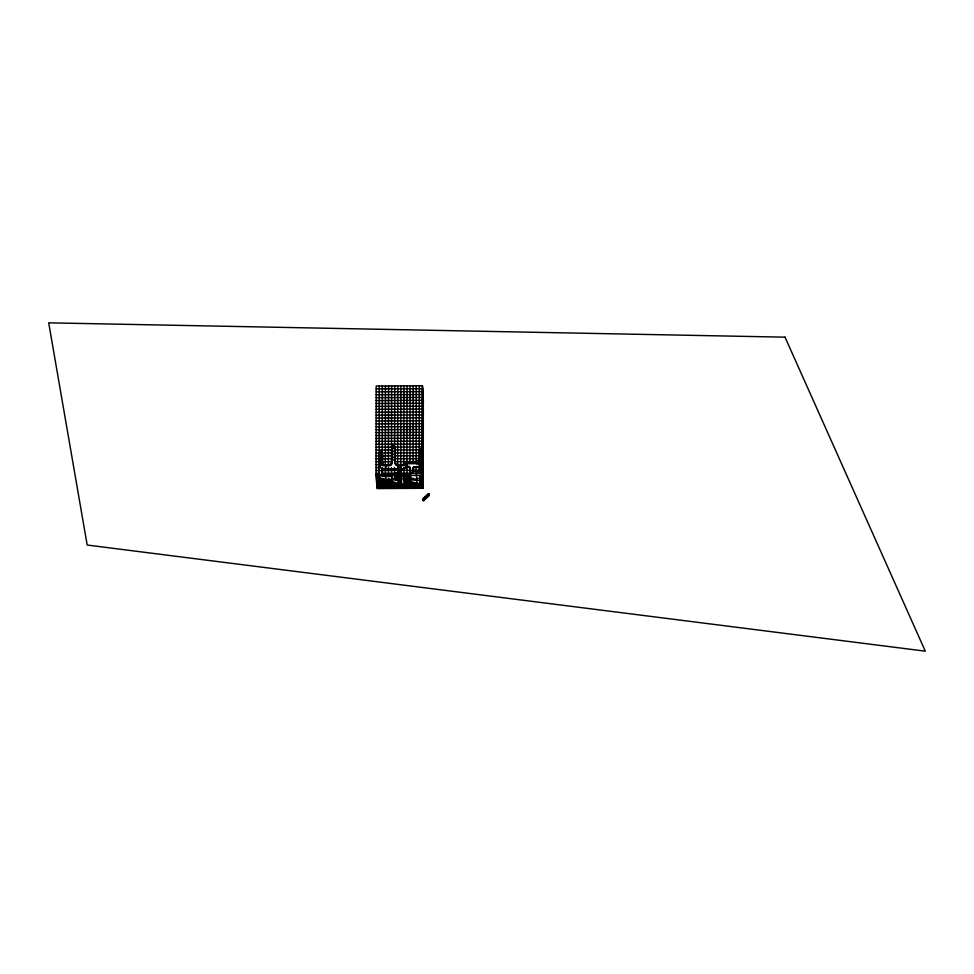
<?xml version="1.0" encoding="UTF-8"?>
<svg xmlns="http://www.w3.org/2000/svg" width="974" height="974" viewBox="0 0 974 974"><rect width="100%" height="100%" fill="white"/><g stroke="black" fill="none" stroke-linecap="round" stroke-linejoin="round"><path stroke-width="1.46" d="M379.336 470.856L379.154 461.737L376.074 461.749M382.356 467.922L382.356 471.854M394.994 458.998L394.373 458.998L394.994 457.463L395.018 459.984L391.938 459.996L392.534 457.537M379.154 458.827L379.47 463.868A6.161 2.021 0.1 0 0 385.765 465.852L388.845 465.84A3.08 2.91 -3.6 0 0 391.925 462.906L391.889 447.334L393.472 444.923L394.981 447.322L395.018 457.062L391.938 457.086L392.534 454.59M394.969 453.141L395.03 454.152L391.95 454.176L392.534 451.705M394.969 450.232L395.03 451.242L391.95 451.254L392.546 448.795M394.994 456.076L394.385 454.578M395.006 453.166L394.385 451.692M395.006 448.807L394.397 450.256L395.006 450.256M423.313 399.9L423.227 488.303L376.999 488.534L376.049 473.401L376.207 386.021L422.436 385.777L423.373 400.911M380.079 488.522L379.13 473.388L379.288 385.996M376.682 483.494L398.256 483.384A6.161 2.021 0.1 0 1 391.962 481.399L391.84 476.469L385.68 476.493A6.161 2.021 0.1 0 1 379.385 474.508L382.465 474.496A3.08 1.011 0.1 0 0 385.619 475.482L385.68 479.415A6.161 2.021 0.1 0 1 379.385 477.418L379.336 472.353M379.422 454.115L379.483 455.126L382.575 455.114L381.004 451.705L379.422 454.115L379.47 466.777A6.161 2.021 0.1 0 0 385.753 468.762L401.215 468.713A6.161 2.021 0.1 0 0 407.205 466.643A3.08 2.91 -3.6 0 1 410.285 469.541M382.551 465.304L382.502 454.103L379.227 454.006L380.749 450.585L382.319 453.994L380.749 450.585L379.166 452.995L379.227 459.838L379.629 456.27M380.371 456.173L379.921 463.709M381.784 456.258L382.307 459.813M381.845 459.825L381.832 456.721M381.808 456.623L382.088 463.697M382.234 460.264L382.368 385.984M382.417 468.019L382.417 471.416M385.302 467.532L385.424 475.373M385.314 464.622L385.448 385.972M388.395 467.52L388.504 475.361M388.395 464.598L388.529 385.96M391.475 467.496L391.585 475.349M391.609 385.935L391.475 464.586L382.234 464.635L382.295 462.662M391.84 476.469L391.84 479.378L376.427 479.452M394.543 473.315L394.555 467.483M394.592 447.09L394.701 385.923M394.604 474.314L397.684 474.301M385.619 475.482L394.86 475.446L394.86 478.356L397.94 478.344M397.636 467.471L398.001 479.342L394.92 479.366M397.636 464.561L397.782 385.911M398.001 479.342L398.025 467.69L398.147 468.981L401.215 468.713M398.196 480.913L398.086 465.791A3.08 2.91 -3.6 0 1 395.018 462.894L394.981 447.322L391.889 447.334L391.962 448.344L395.042 448.332L393.472 444.923L391.962 448.344M398.378 485.393L398.329 478.563L399.9 476.152L401.41 478.551L401.458 485.381M398.208 475.823C406.073 476.481 396.479 473.413 398.269 477.552L401.349 477.54L401.288 475.799M398.232 475.592L398.171 474.582L401.3 474.594L401.3 473.875L398.171 473.863M398.22 474.618L398.378 473.717M398.719 473.425L398.999 472.414M400.838 476.7L400.801 471.915M400.838 475.531L410.078 475.251M400.85 470.284L400.801 468.701M400.728 464.537L400.862 385.887M401.154 477.43L401.105 464.768A3.08 1.011 0.1 0 0 404.125 463.746L419.538 463.661L419.477 462.65M401.398 484.37L401.41 478.551M401.312 475.58L401.251 474.569M401.215 471.623L401.288 473.62L398.22 473.888M403.796 467.435L404.734 488.388M403.942 385.874L403.808 464.525L395.59 464.561M404.064 465.097L404.064 462.735L418.516 462.662M404.125 465.195L404.064 462.735M404.478 484.358L404.368 476.517L398.196 476.542L398.39 479.573L401.471 479.561L399.9 476.152L398.39 479.573M406.876 467.423L407.814 488.376M406.889 461.591L407.022 385.862M410.894 488.364L409.969 467.41L404.831 467.435M409.969 461.579L410.103 385.838M410.602 471.44L410.456 481.302A6.161 2.021 0.1 0 0 416.75 483.287L416.628 478.356L422.838 478.465M413.037 470.308L413.049 467.386L419.21 467.362L419.21 470.272L400.716 470.369M413.061 461.566L413.183 385.826M410.273 472.451L413.353 472.439L413.305 468.506A3.08 2.91 -3.6 0 1 413.804 466.911M416.117 470.284L416.129 467.374M416.142 461.554L416.275 385.814M416.616 479.817L416.373 471.404M419.222 461.53L419.356 385.801M422.606 472.39L419.526 472.402L419.502 450.999L421.072 448.588L422.582 450.986L419.502 450.999L419.563 452.009L422.643 451.997L421.072 448.588L419.563 452.009M419.709 475.422L419.77 479.354L422.85 479.33M419.831 483.274L419.831 480.352M419.49 459.898L420.269 453.19M422.132 472.293L419.977 472.293M412.526 471.428L422.144 471.806L419.989 471.526M419.989 471.233L422.144 471.124M419.989 470.649L422.144 470.637M419.989 469.675L422.144 469.663M419.989 469.091L422.144 469.078M419.989 468.506L422.144 468.506M419.989 467.934L422.156 467.727M419.989 467.155L422.156 467.143M420.001 466.57L422.156 466.558M420.001 465.986L422.156 465.986M419.989 465.012L422.144 465M419.989 464.44L422.156 464.525M419.989 463.855L422.156 463.941M420.001 463.271L422.156 463.064M422.156 462.09L420.001 462.492L422.156 462.187M422.156 461.506L420.001 461.907L422.156 461.615L423.24 479.561M420.001 461.335L422.168 461.031M421.986 453.434L422.631 454.761L421.194 453.896L420.062 454.639L419.538 460.605M422.107 453.896L422.619 460.58M422.339 474.18L422.436 385.777M422.533 477.199L422.558 387.798M422.716 480.231L422.753 390.83M422.935 393.849L422.911 483.25L404.417 483.348M426.856 496.643L425.321 496.655L425.309 498.116L423.775 498.116L423.836 500.587L423.057 500.587L423.069 499.857L424.603 499.857L424.603 498.396L426.149 498.384L426.088 495.924L427.635 495.912M426.088 497.385L424.542 497.385L424.542 498.846L422.996 498.846L423.775 499.577M423.13 396.881L423.093 486.282L376.865 486.513M423.836 499.126L425.382 499.126L425.321 496.655M425.382 497.665L426.916 497.653L426.856 495.194L428.402 495.182L428.402 493.733L429.169 493.721L429.23 495.462L427.696 495.462L427.635 494.463L429.169 494.451L429.169 493.721M426.088 495.924L426.149 496.935L427.696 496.923L427.635 494.463M426.856 495.194L426.929 496.204L428.463 496.192L428.402 493.733M429.23 495.462L428.463 494.731M379.336 467.423L379.385 465.609L379.47 466.777L380.432 466.777M379.434 457.098L379.933 457.89A1.571 1.023 -72.5 0 1 380.603 456.745M391.901 457.549L392.534 457.743M394.994 454.639L394.385 454.846M419.502 453.981L420.001 454.773M379.69 456.916L380.371 455.966M379.483 455.126L381.004 451.705L382.575 455.114M399.182 480.681L398.841 485.393C396.783 483.725 400.144 479.622 401.008 482.471M376.195 388.93L422.424 388.699L423.373 403.82M376.195 391.84L422.424 391.609L423.361 409.652M376.183 394.75L422.424 394.519M376.183 397.672L422.412 397.429L423.349 412.562M376.183 400.582L422.412 400.351L423.349 415.472M376.171 403.492L422.399 403.26L423.349 418.382M376.171 406.414L422.399 406.17L423.337 421.304M376.159 409.323L422.387 409.08L423.337 424.214M376.159 412.233L422.387 412.002L423.325 427.123M376.147 415.143L422.387 414.912L423.325 430.033M376.147 418.065L422.375 417.822L423.325 432.955M376.147 420.975L422.375 420.731L423.313 435.865M376.134 423.885L422.363 423.653L423.313 438.775M376.134 426.795L422.363 426.563L423.3 444.607M376.122 429.717L422.363 429.473M376.122 432.626L422.351 432.383L423.288 447.516M376.122 435.536L422.351 435.305L423.288 450.426M376.11 438.446L422.339 438.215L423.288 453.348M376.11 441.368L422.339 441.125L423.276 456.258M376.098 444.278L422.326 444.034L423.276 459.168M376.098 447.188L422.326 446.956L423.264 462.078M392.035 448.831L392.546 449.026M376.086 450.098L391.499 450.025M394.58 450.012L422.326 449.866L423.264 465M392.023 451.741L392.546 451.948M394.385 451.936L395.006 451.692M376.086 453.02L391.499 452.934M394.58 452.922L419.234 452.788M392.023 454.651L392.534 454.858M376.086 455.929L379.166 455.917M382.246 455.893L391.487 455.844M394.58 455.832L422.314 455.686L423.252 470.819M376.074 458.839L391.487 458.766M394.567 458.742L422.302 458.608L423.252 473.729M422.558 459.728L419.477 459.74L419.538 460.775L422.631 460.739M382.234 461.725L391.487 461.676M394.567 461.664L418.187 461.542M422.156 461.798L420.001 461.907M416.397 462.687L418.321 462.687M379.458 463.721L382.551 463.855A3.08 1.011 0.1 0 0 385.704 464.841L388.784 464.829A3.08 2.91 -3.6 0 0 391.865 461.895M419.538 463.685L416.458 463.697L416.397 462.37M376.061 464.671L379.154 464.647M405.659 466.643L407.205 466.643L407.205 463.721A6.161 2.021 0.1 0 1 401.166 465.779L398.11 466.047L401.191 466.022L401.105 464.768L398.025 464.781A3.08 2.91 -3.6 0 1 394.957 462.151M376.061 467.581L379.142 467.569M401.203 467.739C393.447 468.64 404.551 465.816 401.264 470.929L398.135 470.917M401.154 469.407L400.801 468.129M400.801 469.578L398.098 469.687L401.251 469.943M376.061 470.491L379.142 470.479M382.222 470.466L397.636 470.381M398.183 470.941L401.191 470.649M398.159 470.698L401.239 470.673M401.276 471.915L398.123 471.647L401.264 471.659M401.227 471.879L398.171 471.672M419.989 471.818L422.144 471.806M401.154 472.329L400.801 468.993M401.276 472.633L398.208 472.901M398.159 472.877L401.288 472.889M376.049 473.401L379.13 473.388M382.21 473.376L397.964 473.291M400.704 473.279L409.957 473.23M410.334 473.461L422.667 473.401M398.025 474.009L398.305 472.707L398.025 474.301L382.283 474.387L382.344 475.385L397.745 475.312M400.789 473.948L401.105 470.454M376.11 474.411L379.19 474.399M400.764 474.289L410.017 474.241M398.183 474.837L401.312 474.849M401.142 474.947L400.838 476.98M376.171 475.422L379.263 475.409L379.385 477.418M410.468 475.47L422.789 475.409M419.721 475.543L422.801 475.519M419.721 475.86L422.801 475.957M376.244 476.432L379.324 476.42M394.726 476.335L397.818 476.323M400.789 476.274L410.139 476.262M419.721 476.298L422.813 476.396M398.244 476.578L401.337 476.554M398.269 476.822L401.349 476.81M419.733 476.736L422.826 476.834M376.305 477.443L380.347 477.418M397.879 477.333L394.799 477.345L394.543 473.023L397.623 472.999L397.684 474.009M404.04 477.297L410.2 477.272M419.733 477.175L422.813 477.15M419.745 477.284L422.826 477.272M419.745 477.601L422.826 477.589M419.745 477.723L422.838 477.698M419.745 478.039L422.838 478.027M376.366 478.453L382.526 478.417L383.159 488.498M404.1 478.307L410.261 478.271M419.757 478.149L422.838 478.137M395.054 478.465L391.974 478.478A6.161 2.021 0.1 0 0 398.256 480.462L398.196 479.464A3.08 1.011 0.1 0 1 395.054 478.465L394.86 475.446M398.329 478.563L404.49 478.526L404.368 476.517M419.757 478.587L422.85 478.575M419.757 478.916L422.85 479.013M404.161 479.318L410.334 479.281L410.224 468.531A3.08 2.91 -3.6 0 0 408.824 466.096M376.488 480.462L391.901 480.389M404.234 480.328L410.395 480.292M422.923 480.45L416.75 480.377A6.161 2.021 0.1 0 1 410.456 478.392L413.548 478.368A3.08 1.011 0.1 0 0 416.689 479.366M419.843 480.791L422.923 480.888M376.548 481.473L392.924 481.387M404.295 481.326L411.612 481.29M419.843 481.229L422.923 481.217M419.855 481.339L422.935 481.326M419.855 481.667L422.935 481.655M419.855 481.777L422.935 481.765M419.855 482.106L422.935 482.081L419.867 482.215M376.621 482.483L395.103 482.386L395.481 488.437M404.356 482.337L413.597 482.288L413.974 488.339M419.867 482.97L422.959 483.067M419.879 483.408L422.972 483.506M419.879 483.847L422.972 483.944M376.743 484.504L422.972 484.261M376.804 485.502L423.033 485.271M376.926 487.524L423.154 487.292M400.545 480.669L400.996 485.381L400.935 484.37M382.538 456.477C383.342 459.326 380.542 455.82 379.933 457.89M428.402 494.451L428.463 496.192M427.635 495.182L427.696 496.923M426.856 495.924L426.916 497.653M426.088 496.655L426.149 498.384M425.309 497.385L425.382 499.126M422.314 452.776L423.264 467.91M424.542 497.385L424.603 499.857M422.156 462.48L420.001 462.492M422.29 467.337L423.227 482.471M422.29 470.259L423.227 485.381M422.278 473.169L423.227 488.303M423.775 498.116L423.836 500.587M422.996 498.846L423.057 500.587M419.137 459.765L419.197 461.092M419.465 465.572L419.538 466.57L416.446 466.595A3.08 2.91 -3.6 0 0 413.366 469.517M418.796 460.093L418.857 461.42M419.465 471.392L419.526 472.402M418.455 460.422L418.516 461.749M419.77 482.264L420.135 488.315M418.114 460.739L418.175 462.078M417.761 461.067L417.834 462.394M417.42 461.396L417.481 462.723M417.079 461.713L417.14 463.052M416.738 462.041L416.799 463.381M416.677 482.276L417.055 488.327M413.293 471.428L413.353 472.439M401.105 473.656L401.349 477.54M401.337 483.36L401.653 488.412M398.196 482.373L398.573 488.424M391.779 478.368L392.4 488.461M388.699 478.38L389.32 488.473M385.765 465.852L385.704 464.841L385.753 468.762L385.692 467.764M385.607 478.404L386.24 488.485M382.246 458.815L382.551 463.855M382.356 469.565L382.417 470.576L379.336 470.588L379.263 469.578L379.276 472.487M379.617 458.827L379.69 459.825M379.312 475.373L379.336 472.037M382.344 464.586L382.356 465.207M382.417 472.329L382.465 475.957L382.417 472.025M382.417 471.72L382.356 472.463M379.276 471.866L379.263 470.673M419.891 454.736A1.571 1.023 -72.5 0 1 420.683 453.628M421.462 453.628A1.571 1.071 71.3 0 1 422.278 454.724M380.213 456.562A1.571 1.071 71.3 0 1 380.591 456.489M381.394 456.745A1.571 1.071 71.3 0 1 382.21 457.841M401.191 466.753L398.11 466.765L401.191 466.753M422.947 482.52L419.867 482.532L422.947 482.629M785.02 337.162L48.7 322.832L87.185 545.038L925.3 651.168L785.02 337.162"/></g></svg>
